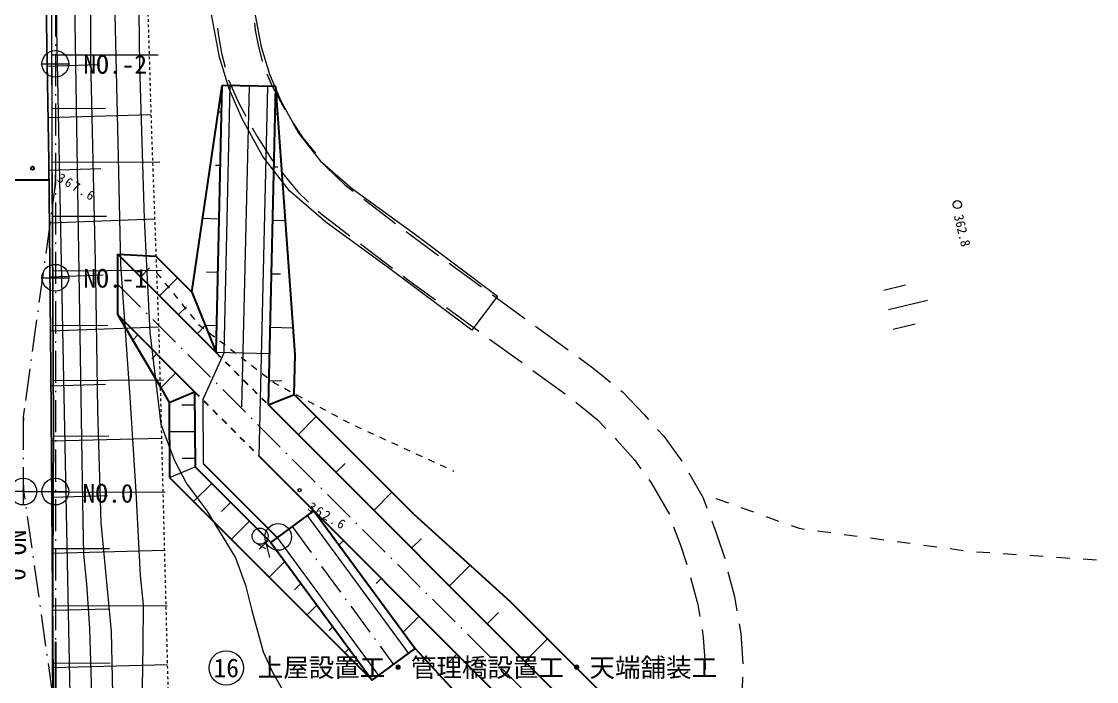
# Model space of a CAD drawing. Header units: millimetres. Extents: x -2078669 to -1085629, y -5987148 to 310365.
# Drawn here: x -1704718 to -1604166, y -4205946 to -4144225 of the extents above; entities that cross this region are included whole.
import ezdxf
from ezdxf.enums import TextEntityAlignment as Align

# ---------------------------------------------------------------- set-up
doc = ezdxf.new("R2010")
doc.units = ezdxf.units.MM
doc.header["$LTSCALE"] = 500
for name, pattern in [('561019', [1, 0.5, -0.5]), ('56201', [2.5, 1.25, -1.25]), ('SXF_一点短鎖線', [9.25, 6, -1.5, 0.25, -1.5]), ('SXF_一点鎖線', [18.5, 12, -1.5, 3.5, -1.5]), ('SXF_跳び破線', [12, 6, -6])]:
    doc.linetypes.add(name, pattern=pattern)
doc.layers.get('Defpoints').update_dxf_attribs({"color": 153})
for name, color, linetype, lineweight in [('D-BGD', 7, 'Continuous', 13), ('D-BMK', 2, 'SXF_一点短鎖線', 13), ('D-BMK-HTXT', 7, 'Continuous', 13), ('D-BMK-HTXT-周囲堤', 7, 'Continuous', 13), ('D-BMK-OTRS', 7, 'Continuous', 13), ('D-BYP-STR1', 2, 'Continuous', 13), ('D-BYP-STR2', 6, 'Continuous', 25), ('D-BYP-STRC', 1, 'Continuous', 13), ('●予備設計_LP横断', 7, 'Continuous', 13)]:
    doc.layers.add(name, color=color, linetype=linetype, lineweight=lineweight)
doc.styles.add('MS ゴシック', font='MS Gothic.ttf')
doc.styles.add('ＭＳ ゴシック', font='MS Gothic.ttf')

# ---------------------------------------------------------------- blocks, each defined once
blk = doc.blocks.new('M6331')
at = {"layer": '●予備設計_LP横断', "linetype": 'Continuous', "lineweight": 9}
blk.add_line((0, -0.75), (1, -0.75), dxfattribs=at)
blk.add_circle((0, 0), 0.75, dxfattribs=at)
blk = doc.blocks.new('M7312')
at = {"layer": '●予備設計_LP横断', "linetype": 'Continuous', "lineweight": 20}
blk.add_circle((0, 0), 0.15, dxfattribs=at)
blk = doc.blocks.new('河川平面')
at = {"layer": 'D-BGD', "linetype": 'Continuous'}
for p, q in [((1609119, -2714860, 368280), (1609038, -2675632, 368370)), ((1609100, -2703857), (1619019, -2703838)), ((1608658, -2704899), (1613434, -2704754)), ((1609110, -2708857), (1614101, -2708843)), ((1608744, -2709707), (1618356, -2709415)), ((1609118, -2713879), (1619176, -2713859)), ((1608824, -2714624), (1613667, -2714463)), ((1638256, -2717335, 363183), (1641243, -2719601, 363241)), ((1609137, -2718942), (1614205, -2718914)), ((1608869, -2719542), (1618699, -2719188)), ((1637963, -2721512, 363220), (1640951, -2723777, 363276)), ((1646252, -2723338, 363306), (1649284, -2725544, 363316)), ((1608914, -2724597), (1613897, -2724418)), ((1609164, -2724033), (1619345, -2723979)), ((1686901, -2725847), (1688941, -2725352)), ((1650295, -2726278, 363319), (1653329, -2728484, 363329)), ((1687343, -2727669), (1690987, -2726783)), ((1645988, -2727477, 363312), (1649021, -2729682, 363322)), ((1608959, -2729652), (1619062, -2729288)), ((1609198, -2729151), (1614311, -2729125)), ((1654340, -2729219, 363333), (1657373, -2731424, 363342)), ((1687785, -2729492), (1689826, -2728996)), ((1650032, -2730417, 363325), (1653066, -2732622, 363335)), ((1654077, -2733357, 363339), (1657110, -2735560, 363349)), ((1609004, -2734802), (1614102, -2734645)), ((1609217, -2734294), (1619515, -2734239)), ((1609044, -2739952), (1619341, -2739687)), ((1609239, -2739474), (1614416, -2739497)), ((1609086, -2745195), (1614281, -2745062)), ((1609217, -2744710), (1619688, -2744754)), ((1672394, -2745773, 363478), (1671218, -2745349, 363449)), ((1674745, -2746622, 363535), (1673569, -2746197, 363507)), ((1677096, -2747469, 363593), (1675920, -2747046, 363564)), ((1681948, -2748555, 363625), (1680710, -2748389, 363631)), ((1684426, -2748887, 363613), (1683186, -2748721, 363619)), ((1686903, -2749220, 363600), (1685665, -2749053, 363607)), ((1609201, -2749995), (1614481, -2750019)), ((1629040, -2749220), (1629433, -2750839)), ((1689381, -2749552, 363588), (1688143, -2749385, 363594)), ((1691860, -2749884, 363576), (1690620, -2749718, 363582)), ((1694337, -2750217, 363563), (1693098, -2750051, 363569)), ((1609127, -2750438), (1619610, -2750169)), ((1696826, -2750427, 363506), (1695580, -2750343, 363542)), ((1699320, -2750594, 363433), (1698073, -2750511, 363469)), ((1701813, -2750762, 363359), (1700566, -2750678, 363396)), ((1704306, -2750930, 363286), (1703059, -2750845, 363323)), ((1706800, -2751097, 363213), (1705552, -2751013, 363250)), ((1609167, -2755781), (1614456, -2755645)), ((1609172, -2755342), (1619863, -2755385)), ((1609168, -2760726), (1614554, -2760708)), ((1609203, -2761123), (1619885, -2760849))]:
    blk.add_line(p, q, dxfattribs=at)
at = {"layer": 'D-BGD', "linetype": 'Continuous', "flags": 128}
for points in [[(1614196, -2802555), (1611544, -2797523), (1610785, -2796134), (1609990, -2794678), (1609448, -2793437), (1609275, -2792488), (1609120, -2789483), (1609265, -2770458), (1609158, -2754356), (1608991, -2733247), (1608817, -2713807), (1608555, -2699081), (1609014, -2666342), (1609021, -2620514)], [(1648369, -2729602), (1640710, -2723847), (1634729, -2719505), (1631309, -2716546), (1628807, -2713365), (1626888, -2709836), (1625672, -2707023), (1624776, -2704068), (1624009, -2700061), (1623561, -2695700), (1623183, -2691188), (1623197, -2683914), (1623477, -2676693), (1623813, -2672469), (1624796, -2667409), (1628250, -2652121), (1629016, -2648256), (1629716, -2644727), (1630896, -2635890), (1631250, -2632963), (1631771, -2628636), (1632704, -2620514)], [(1636730, -2620514), (1635743, -2629104), (1635219, -2633453), (1634864, -2636395), (1633664, -2645381), (1632948, -2648993), (1632163, -2652951), (1628711, -2668230), (1627783, -2673012), (1627471, -2676930), (1627197, -2683996), (1627183, -2691025), (1627543, -2695329), (1627971, -2699480), (1628665, -2703109), (1629434, -2705645), (1630488, -2708083), (1632161, -2711158), (1634216, -2713773), (1637218, -2716368), (1643087, -2720630), (1650772, -2726405), (1648369, -2729602)], [(1608555, -2699081), (1608817, -2713807), (1608991, -2733247), (1609158, -2754356), (1609265, -2770458), (1609120, -2789483)]]:
    blk.add_lwpolyline(points, dxfattribs=at)
for points, elevation in [([(1610013, -2620514), (1610004, -2655012), (1609981, -2662598), (1609913, -2668183), (1609452, -2691949), (1609445, -2695730), (1609534, -2701509), (1610811, -2765298), (1610885, -2769571), (1610897, -2771846), (1610716, -2783859), (1610693, -2787913), (1610772, -2789970), (1610879, -2790832), (1611484, -2792973), (1612825, -2795553), (1614449, -2798377), (1615902, -2801242), (1616987, -2804270)], 367000), ([(1611715, -2620514), (1611197, -2668195), (1611105, -2685482), (1611228, -2700780), (1611946, -2745632), (1612011, -2749082), (1612060, -2750532), (1612325, -2753298), (1612593, -2757485), (1612783, -2763612), (1612864, -2771282), (1612734, -2784705), (1612727, -2788483), (1612845, -2790265), (1613065, -2791226), (1613931, -2793393), (1615912, -2797217), (1616301, -2797929), (1618572, -2802762)], 366000), ([(1621613, -2804739), (1621190, -2802460), (1619945, -2799860), (1615503, -2792088), (1615083, -2791125), (1614669, -2789480), (1614591, -2787428), (1614424, -2780447), (1614954, -2770848), (1614660, -2757775), (1613687, -2747587), (1613373, -2737098), (1613203, -2724566), (1612724, -2704239), (1612726, -2695354), (1612599, -2678222), (1612988, -2655305), (1612966, -2630582), (1613359, -2620514)], 365000), ([(1624244, -2803817), (1623725, -2802293), (1620285, -2795694), (1618029, -2791812), (1617489, -2790721), (1616969, -2789309), (1616837, -2787094), (1617312, -2780196), (1617397, -2774676), (1617446, -2771179), (1617614, -2759007), (1617664, -2755279), (1617387, -2752525), (1616960, -2744706), (1616414, -2735865), (1615549, -2723449), (1615307, -2713395), (1614941, -2697350)], 364000), ([(1617118, -2692517), (1617295, -2704845), (1617707, -2719180), (1618258, -2729775), (1619284, -2738394), (1620512, -2741723), (1621690, -2743916), (1623569, -2746498), (1626274, -2750869), (1627187, -2753428), (1627773, -2755690), (1628854, -2759670), (1629723, -2761569), (1633551, -2768293), (1638543, -2774672), (1640014, -2777876), (1641376, -2781486), (1641915, -2785883), (1640984, -2797690), (1640322, -2802625)], 363000)]:
    blk.add_lwpolyline(points, dxfattribs=dict(at, elevation=elevation))
at = {"layer": 'D-BGD', "linetype": '561019', "flags": 128}
for points in [[(1618950, -2620514), (1618959, -2621129), (1618665, -2658302), (1618663, -2658627), (1618571, -2661701), (1617747, -2689368), (1618403, -2710987), (1619104, -2730441), (1619135, -2731637), (1619943, -2763133), (1618853, -2786511), (1619008, -2789521), (1619927, -2791602), (1625688, -2802391), (1625125, -2825293), (1624564, -2827572), (1623496, -2829911), (1618630, -2838640), (1618342, -2840170), (1618771, -2861642), (1618913, -2870692)], [(1618950, -2620514), (1618959, -2621129), (1618665, -2658302), (1618663, -2658627), (1618571, -2661701), (1617747, -2689368), (1618356, -2709415)]]:
    blk.add_lwpolyline(points, dxfattribs=at)
at = {"layer": 'D-BGD', "linetype": 'Continuous', "extrusion": (-0.560903, -0.252732, 0.788362), "elevation": 56225}
blk.add_lwpolyline([(3136067, 518133), (3137239, 518105), (3139804, 518364)], dxfattribs=at)
at = {"layer": 'D-BGD', "linetype": 'Continuous', "extrusion": (-0.522307, -0.234465, 0.819891), "elevation": 83131}
blk.add_lwpolyline([(3134586, 515159), (3136829, 515112), (3138328, 515260)], dxfattribs=at)
at = {"layer": 'D-BGD', "linetype": 'Continuous', "extrusion": (0.001612, -0.020011, 0.999798), "elevation": 420061}
blk.add_lwpolyline([(1408664, -2824424), (1409550, -2826065), (1410597, -2827562), (1410629, -2827610)], dxfattribs=at)
at = {"layer": 'D-BGD', "linetype": 'Continuous', "extrusion": (0.016449, -0.001732, 0.999863), "elevation": 394691}
blk.add_lwpolyline([(-2529133, -1899645), (-2529529, -1900051), (-2530821, -1901338), (-2531659, -1902409)], dxfattribs=at)
at = {"layer": 'D-BGD', "linetype": 'Continuous', "extrusion": (-0.143152, -0.164739, 0.975894), "elevation": 568325}
blk.add_lwpolyline([(3016489, -877315), (3016819, -877334), (3020231, -877100)], dxfattribs=at)
at = {"layer": 'D-BGD', "linetype": 'Continuous', "extrusion": (0.311673, 0.432353, 0.846127), "elevation": -356949}
blk.add_lwpolyline([(-2922970, 1248230), (-2925577, 1248305), (-2926719, 1248311)], dxfattribs=at)
at = {"layer": 'D-BGD', "linetype": '56201', "flags": 128}
blk.add_lwpolyline([(1618880, -2724215), (1622794, -2729051), (1629936, -2734540), (1637037, -2738340), (1646676, -2742766)], dxfattribs=at)
at = {"layer": 'D-BGD', "linetype": 'Continuous', "extrusion": (0.276473, 0.38442, 0.880786), "elevation": -273425}
blk.add_lwpolyline([(-2923790, 1275829), (-2924142, 1275840), (-2927540, 1275859)], dxfattribs=at)
at = {"layer": 'D-BGD', "linetype": 'Continuous', "extrusion": (-0.149064, -0.200905, 0.968203), "elevation": 653493}
blk.add_lwpolyline([(2959813, -1076757), (2961440, -1076741), (2963560, -1076836)], dxfattribs=at)
at = {"layer": 'D-BGD', "linetype": 'Continuous', "extrusion": (0.406293, 0.48461, 0.774648), "elevation": -370915}
blk.add_lwpolyline([(-3028624, 1028902), (-3031186, 1028852), (-3032362, 1029021)], dxfattribs=at)
at = {"layer": 'D-BGD', "linetype": 'Continuous', "extrusion": (0.045013, 0.020275, 0.998781), "elevation": 382529}
blk.add_lwpolyline([(-3181336, -375544), (-3182167, -375807), (-3184985, -376394)], dxfattribs=at)
at = {"layer": 'D-BGD', "linetype": 'Continuous', "extrusion": (-0.0021, -0.016095, 0.999868), "elevation": 404060}
blk.add_lwpolyline([(2009504, -2497752), (2011142, -2499908), (2011624, -2500833)], dxfattribs=at)
at = {"layer": 'D-BGD', "linetype": 'Continuous', "extrusion": (-0.032566, -0.036028, 0.99882), "elevation": 407680}
blk.add_lwpolyline([(3074864, -900128), (3075235, -900206), (3078406, -901240), (3078438, -901256)], dxfattribs=at)
at = {"layer": 'D-BGD', "linetype": 'Continuous', "extrusion": (0.004636, -0.015047, 0.999876), "elevation": 412442}
blk.add_lwpolyline([(1665545, -2742074), (1666181, -2743805), (1666773, -2745616)], dxfattribs=at)
at = {"layer": 'D-BGD', "linetype": 'Continuous', "extrusion": (-0.011851, -0.019507, 0.999739), "elevation": 397095}
blk.add_lwpolyline([(2854450, -1471855), (2855383, -1472600), (2857324, -1474265)], dxfattribs=at)
at = {"layer": 'D-BGD', "linetype": 'Continuous', "extrusion": (0.021322, 0.125766, 0.991831), "elevation": 50846}
blk.add_lwpolyline([(-2115223, 2455368), (-2114760, 2455383), (-2113985, 2455242)], dxfattribs=at)
at = {"layer": 'D-BGD', "linetype": 'Continuous', "extrusion": (0.028455, -0.008239, 0.999561), "elevation": 433338}
blk.add_lwpolyline([(-2179985, -2356760), (-2182208, -2358144), (-2183236, -2358616)], dxfattribs=at)
at = {"layer": 'D-BGD', "linetype": 'Continuous', "extrusion": (0.027459, -0.006993, 0.999598), "elevation": 428343}
blk.add_lwpolyline([(-2254355, -2288579), (-2256425, -2289779), (-2257675, -2290308)], dxfattribs=at)
at = {"layer": 'D-BGD', "linetype": 'Continuous', "extrusion": (-0.035639, -0.016567, 0.999227), "elevation": 349017}
blk.add_lwpolyline([(3205519, 369254), (3206391, 368999), (3209044, 367981)], dxfattribs=at)
at = {"layer": 'D-BGD', "linetype": 'Continuous', "extrusion": (-0.795837, 0.056889, 0.602833), "elevation": -1270100}
blk.add_lwpolyline([(2635677, 1414954), (2637867, 1415131), (2639419, 1415106)], dxfattribs=at)
at = {"layer": 'D-BGD', "linetype": 'Continuous'}
for points in [[(1615473, -2813810, 368400), (1615503, -2805510, 368350), (1615442, -2805095, 368370), (1615373, -2804813, 368380), (1615226, -2804347, 368420), (1610224, -2794667, 368260), (1609794, -2793590, 368280), (1609534, -2792437, 368300), (1609236, -2777605, 368510), (1609158, -2758979, 368490), (1609245, -2738601, 368470), (1609119, -2714860, 368280), (1609038, -2675632, 368370), (1609172, -2662075, 368370), (1609082, -2627858, 368360), (1609044, -2620514, 368307)], [(1628028, -2700834, 362740), (1628117, -2701535, 362680), (1628376, -2702930, 363020), (1628761, -2704463, 363084)], [(1624566, -2701346, 362739), (1624659, -2702074, 362680), (1624960, -2703677, 363020), (1625287, -2704983, 363065)], [(1627834, -2710657, 363226), (1628291, -2711486, 363280), (1629705, -2713682, 363240), (1629826, -2713828, 363237)], [(1609119, -2714860, 368280), (1609245, -2738601, 368470), (1609158, -2758979, 368490), (1609236, -2777605, 368510), (1609534, -2792437, 368300)], [(1634518, -2714034, 363194), (1634714, -2714278, 363190), (1636525, -2716023, 363150), (1637260, -2716580, 363164)], [(1662318, -2735242, 363312), (1662468, -2735364, 363310), (1664490, -2737484, 363550), (1664902, -2737944, 363541)], [(1661763, -2739698, 363530), (1661915, -2739857, 363550), (1663585, -2741728, 363510), (1664186, -2742553, 363498)], [(1669905, -2757581, 363260), (1670020, -2758345, 363250), (1670200, -2760882, 363210), (1670189, -2761314, 363240)]]:
    blk.add_polyline3d(points, dxfattribs=at)
for centre, radius in [((1693782, -2717850, 362810), 375), ((1630254, -2748925), 1250)]:
    blk.add_circle(centre, radius, dxfattribs=at)
at = {"layer": 'D-BGD', "linetype": 'Continuous', "lineweight": 20, "xscale": 1000, "yscale": 1000, "zscale": 1000, "rotation": 330.1091246385173}
for p in [(1607274, -2714449, 367608), (1632255, -2744553, 362613)]:
    blk.add_blockref('M7312', p, dxfattribs=at)
at = {"layer": 'D-BGD', "linetype": 'Continuous', "lineweight": 9, "xscale": 1000, "yscale": 1000, "zscale": 1000, "rotation": 330.1091246385173}
blk.add_blockref('M6331', (1628569, -2748856), dxfattribs=at)
at = {"layer": 'D-BGD', "linetype": 'Continuous', "style": 'MS ゴシック'}
blk.add_text('362.8', height=900, rotation=283.66942, dxfattribs=at).set_placement((1693445, -2718888))
at = {"layer": 'D-BGD', "linetype": 'Continuous', "char_height": 900, "attachment_point": 7, "rotation": 330.10912, "line_spacing_factor": 0.722892, "style": 'MS ゴシック'}
for s, insert in [('\\T1.287;367.6', (1609497, -2715635, 367608)), ('\\T1.287;362.6', (1632934, -2746381, 362613))]:
    blk.add_mtext(s, dxfattribs=dict(at, insert=insert))

msp = doc.modelspace()

# ---------------------------------------------------------------- linework, layer by layer
at = {"layer": 'D-BMK', "ltscale": 10}
msp.add_line((-1683435.8, -4150258.3, 266595.6), (-1684199.8, -4183166, -53832), dxfattribs=at)
at = {"layer": 'D-BMK'}
for p, q in [((-1695712.2, -4168825.1), (-1648584.6, -4215952.7)), ((-1679398.5, -4191462.6, -23232), (-1669915.7, -4204349.7, -23232))]:
    msp.add_line(p, q, dxfattribs=at)
at = {"layer": 'D-BMK', "linetype": 'SXF_一点鎖線', "lineweight": 13}
msp.add_line((-1704552.5, -4188186.7), (-1701552.5, -4188186.7), dxfattribs=at)
msp.add_line((-1704552.5, -4188186.7), (-1701552.5, -4188186.7), dxfattribs=at)
at = {"layer": 'D-BMK', "linetype": 'SXF_一点短鎖線', "flags": 128}
msp.add_lwpolyline([(-1701552.5, -4064013.4), (-1701552.5, -4314191.7)], dxfattribs=at)
msp.add_lwpolyline([(-1701552.5, -4064013.4), (-1701552.5, -4314191.7)], dxfattribs=at)
msp.add_lwpolyline([(-1701552.5, -4158365.2, -0.03421088), (-1701692.6, -4160410.7), (-1704459.1, -4180508.6, 0.03421088), (-1704552.5, -4181872.2), (-1704552.5, -4187230.7, 0.03536351), (-1704452.7, -4188640), (-1701652.3, -4208313.4, -0.03536351), (-1701552.5, -4209722.6)], format="xyb", dxfattribs=at)
msp.add_lwpolyline([(-1701552.5, -4158365.2, -0.03421088), (-1701692.6, -4160410.7), (-1704459.1, -4180508.6, 0.03421088), (-1704552.5, -4181872.2), (-1704552.5, -4187230.7, 0.03536351), (-1704452.7, -4188640), (-1701652.3, -4208313.4, -0.03536351), (-1701552.5, -4209722.6)], format="xyb", dxfattribs=at)
at = {"layer": 'D-BMK'}
msp.add_lwpolyline([(-1704552.5, -4188186.7), (-1737359.5, -4188186.7, -0.07871153), (-1768265, -4183291.2), (-1834923.4, -4161629.7)], format="xyb", dxfattribs=at)
msp.add_lwpolyline([(-1704552.5, -4188186.7), (-1737359.5, -4188186.7, -0.07871153), (-1768265, -4183291.2), (-1834923.4, -4161629.7)], format="xyb", dxfattribs=at)
at = {"layer": 'D-BMK-HTXT', "color": 7, "linetype": 'Continuous', "lineweight": 13}
for p, q in [((-1702802.5, -4148186.7, 329093), (-1700302.5, -4148186.7, -329093)), ((-1702802.5, -4168186.7, 329093), (-1700302.5, -4168186.7, -329093)), ((-1702802.5, -4188186.7, 329093), (-1700302.5, -4188186.7, -329093))]:
    msp.add_line(p, q, dxfattribs=at)
for centre in [(-1701552.5, -4148186.7, 0), (-1701552.5, -4168186.7, 0), (-1701552.5, -4188186.7, 0)]:
    msp.add_circle(centre, 1250, dxfattribs=at)
at = {"layer": 'D-BMK-HTXT-周囲堤', "color": 7, "linetype": 'Continuous', "lineweight": 13}
msp.add_line((-1704553.3, -4186936.7), (-1704551.7, -4189436.7), dxfattribs=at)
msp.add_circle((-1704552.5, -4188186.7), 1250, dxfattribs=at)
at = {"layer": 'D-BMK-OTRS', "color": 7, "linetype": 'Continuous', "lineweight": 13}
for p, q in [((-1701552.5, -4158365.2), (-1701552.5, -4159392.8)), ((-1701552.5, -4159392.8), (-1701692.6, -4160410.7)), ((-1704459.1, -4180508.6), (-1704552.5, -4181187.2)), ((-1704552.5, -4181187.2), (-1704552.5, -4181872.2)), ((-1704552.5, -4187230.7), (-1704552.6, -4187938.9)), ((-1704452.7, -4188640), (-1704552.6, -4187938.9))]:
    msp.add_line(p, q, dxfattribs=at)
at = {"layer": 'D-BYP-STR1'}
for p, q in [((-1685765.6, -4175211, 23232), (-1685185.3, -4150217.7, 266595.6)), ((-1682489, -4184876.8, -70094.4), (-1681686.3, -4150298.9, 266595.6)), ((-1685993.1, -4152699.6, 23232), (-1686302.5, -4152692.4, 23232)), ((-1680994.5, -4152815.7, 23232), (-1680754.6, -4152821.2, 23232)), ((-1686109.2, -4157698.3, 23232), (-1686573.2, -4157687.5, 23232)), ((-1681110.5, -4157814.3, 23232), (-1680750.6, -4157822.7, 23232)), ((-1686225.2, -4162696.9, 23232), (-1687771.9, -4162661, 23232)), ((-1681226.6, -4162813, 23232), (-1680026.9, -4162840.8, 23232)), ((-1693586.4, -4168122.5, 23232), (-1692737.9, -4167274, 23232)), ((-1686341.3, -4167695.6, 23232), (-1687424, -4167670.4, 23232)), ((-1681342.6, -4167811.6, 23232), (-1680502.9, -4167831.1, 23232)), ((-1691818.7, -4169890.3, 23232), (-1690121.6, -4168193.2, 23232)), ((-1690050.9, -4171658, 23232), (-1689294.5, -4170901.6, 23232)), ((-1688283.1, -4173425.8, 23232), (-1687526.7, -4172669.4, 23232)), ((-1686457.3, -4172694.2, 23232), (-1687526.7, -4172669.4, 23232)), ((-1681458.7, -4172810.3, 23232), (-1679299.3, -4172860.4, 23232)), ((-1693826.7, -4173539.1), (-1694313.6, -4174026.1)), ((-1692058.9, -4175306.9), (-1692530.7, -4175778.6)), ((-1687769, -4179596.7), (-1685765.6, -4175211, 23232)), ((-1681516.7, -4175309.6, 23232), (-1686515.4, -4175193.6, 23232)), ((-1690291.1, -4177074.6), (-1691692.9, -4178476.4)), ((-1681574.7, -4177808.9, 23232), (-1680375, -4177836.8, 23232)), ((-1687769, -4179596.7), (-1687734.9, -4185560.8)), ((-1688516.2, -4180102.4), (-1689716.2, -4180102.4)), ((-1678839.2, -4182869.7), (-1677142.2, -4181172.6)), ((-1688501.9, -4182602.4), (-1690901.9, -4182602.4)), ((-1690877.4, -4186873), (-1688483.1, -4185873.2)), ((-1688487.5, -4185102.4), (-1689687.6, -4185102.4)), ((-1675303.7, -4186405.2), (-1674455.2, -4185556.7)), ((-1686930.7, -4187425.6), (-1688627.8, -4189122.7)), ((-1671768.2, -4189940.7), (-1670071.1, -4188243.7)), ((-1685163, -4189193.4), (-1686011.5, -4190041.9)), ((-1683395.2, -4190961.2), (-1685092.3, -4192658.2)), ((-1677988.9, -4190425.4, -23232), (-1668506.2, -4203312.5, -23232)), ((-1681627.4, -4192728.9), (-1682476, -4193577.4)), ((-1680841.6, -4192454.1, -23232), (-1671325.2, -4205386.9, -23232)), ((-1674596.6, -4192769.2), (-1675020.9, -4193193.5)), ((-1668232.6, -4193476.3), (-1667347.4, -4192591)), ((-1680095.9, -4194732.9), (-1681557.4, -4196194.5)), ((-1664697.1, -4197011.8), (-1662752.3, -4195067)), ((-1678597.2, -4196769.7), (-1679193.8, -4197366.4)), ((-1671061.1, -4196304.7), (-1671542.3, -4196785.9)), ((-1677098.4, -4198806.5), (-1678023.5, -4199731.6)), ((-1667525.5, -4199840.2), (-1669026, -4201340.7)), ((-1661161.6, -4200547.3), (-1660102, -4199487.8)), ((-1675599.7, -4200843.3), (-1675928.1, -4201171.8)), ((-1657626, -4204082.9), (-1655504.7, -4201961.6)), ((-1674101, -4202880.1), (-1674489.6, -4203268.8)), ((-1663990, -4203375.8), (-1664885.1, -4204270.9))]:
    msp.add_line(p, q, dxfattribs=at)
at = {"layer": 'D-BYP-STR2'}
for p, q in [((-1688784.5, -4169530.3, 77834), (-1685935.1, -4150200.3, 23232)), ((-1686515.4, -4175193.6, 23232), (-1685935.1, -4150200.3, 266595.6)), ((-1680936.5, -4150316.3, 23232), (-1685935.1, -4150200.3, 23232)), ((-1681627.5, -4180081.4, -23232), (-1680936.5, -4150316.3, 266595.6)), ((-1679117.3, -4175365.3, 23232), (-1680936.5, -4150316.3, 23232)), ((-1695712.2, -4165996.7), (-1686515.4, -4175193.6)), ((-1695712.2, -4171653.5, -354000), (-1695712.2, -4165996.7, -354000)), ((-1695712.2, -4165996.7), (-1692141.6, -4166173.2)), ((-1692141.6, -4166173.2), (-1688784.5, -4169530.3)), ((-1688784.5, -4169530.3), (-1686515.4, -4175193.6, 23232)), ((-1695712.2, -4171653.5), (-1688523.4, -4178842.4)), ((-1695712.2, -4171653.5, -354000), (-1691761.4, -4178355.7, -62272.8)), ((-1679204.3, -4179110.5, -13235.6), (-1679117.3, -4175365.3, 23232)), ((-1691761.4, -4178355.7, -62272.8), (-1690917.7, -4179842.2)), ((-1690917.7, -4179842.2), (-1688523.4, -4178842.4)), ((-1688523.4, -4178842.4), (-1688483.1, -4185873.2)), ((-1690917.7, -4179842.2), (-1690877.4, -4186873)), ((-1681627.5, -4180081.4, -23232), (-1679204.3, -4179110.5)), ((-1668025.9, -4190288.9), (-1679204.3, -4179110.5)), ((-1681627.5, -4180081.4), (-1646584.6, -4215124.3)), ((-1682489, -4184876.8), (-1650584.6, -4216781.2)), ((-1688483.1, -4185873.2), (-1681412.1, -4192944.3)), ((-1687734.9, -4185560.8), (-1680841.6, -4192454.1)), ((-1690877.4, -4186873), (-1683109.1, -4194641.3)), ((-1690843.8, -4186906.6), (-1683109.1, -4194641.3)), ((-1681412.1, -4192944.3, -23232), (-1677384.8, -4189980.9, -23232)), ((-1677384.8, -4189980.9, -23232), (-1667902.1, -4202868, -23232)), ((-1668025.9, -4190288.9), (-1658995.2, -4198471)), ((-1681412.1, -4192944.3, -23232), (-1671929.3, -4205831.4, -23232)), ((-1683109.1, -4194641.3), (-1671929.3, -4205831.4, -23232)), ((-1658995.2, -4198471), (-1643584.6, -4213881.7)), ((-1671929.3, -4205831.4, -23232), (-1667902.1, -4202868)), ((-1667902.1, -4202868), (-1658995.2, -4212514.1))]:
    msp.add_line(p, q, dxfattribs=at)
at = {"layer": 'D-BYP-STR2', "linetype": 'SXF_跳び破線', "ltscale": 0.2}
for p, q in [((-1686515.4, -4175193.6), (-1681627.5, -4180081.4)), ((-1688523.4, -4178842.4), (-1682489, -4184876.8))]:
    msp.add_line(p, q, dxfattribs=at)
at = {"layer": 'D-BYP-STR2', "elevation": -70094.4}
msp.add_lwpolyline([(-1682489, -4184876.8), (-1677384.8, -4189980.9), (-1677988.9, -4190425.4)], dxfattribs=at)
at = {"layer": 'D-BYP-STRC'}
msp.add_circle((-1685566.7, -4204673.4), 1610, dxfattribs=at)
at = {"layer": 'Defpoints', "ltscale": 1500}
msp.add_line((-1706132.9, -4159030.5), (-1702133.3, -4159030.5), dxfattribs=at)
at = {"layer": 'Defpoints'}
msp.add_line((-1701552.4, -4202240.7, 369050), (-1701552.4, -4209673.7, 369050), dxfattribs=at)
at = {"layer": 'Defpoints', "ltscale": 1500}
msp.add_circle((-1703692.6, -4157949.7, 367608), 150, dxfattribs=at)

# ---------------------------------------------------------------- block references
at = {"layer": 'D-BGD'}
msp.add_blockref('河川平面', (-3310965.8, -1443499.8), dxfattribs=at)

# ---------------------------------------------------------------- texts
at = {"layer": 'D-BMK-HTXT', "color": 7, "style": 'ＭＳ ゴシック'}
for s, p in [('NO.-2', (-1698925.8, -4149113.5)), ('NO.-1', (-1698925.8, -4169113.5))]:
    msp.add_text(s, height=1750, rotation=360, dxfattribs=at).set_placement(p)
at = {"layer": 'D-BMK-HTXT', "style": 'MS ゴシック'}
msp.add_text('NO.0', height=1750, dxfattribs=at).set_placement((-1699004.8, -4189220.8, -354000))
at = {"layer": 'D-BMK-HTXT-周囲堤', "color": 7, "style": 'ＭＳ ゴシック'}
msp.add_text('NO.0', height=1750, rotation=270.037602, dxfattribs=at).set_placement((-1706050.1, -4191770.2))
at = {"layer": 'D-BYP-STRC', "style": 'MS ゴシック'}
msp.add_text('16', height=1750, dxfattribs=at).set_placement((-1685566.7, -4204673.4), align=Align.MIDDLE_CENTER)
msp.add_text('上屋設置工・管理橋設置工・天端舗装工', height=1750, dxfattribs=at).set_placement((-1682620.7, -4204637.6), align=Align.MIDDLE_LEFT)

doc.saveas('drawing.dxf')
